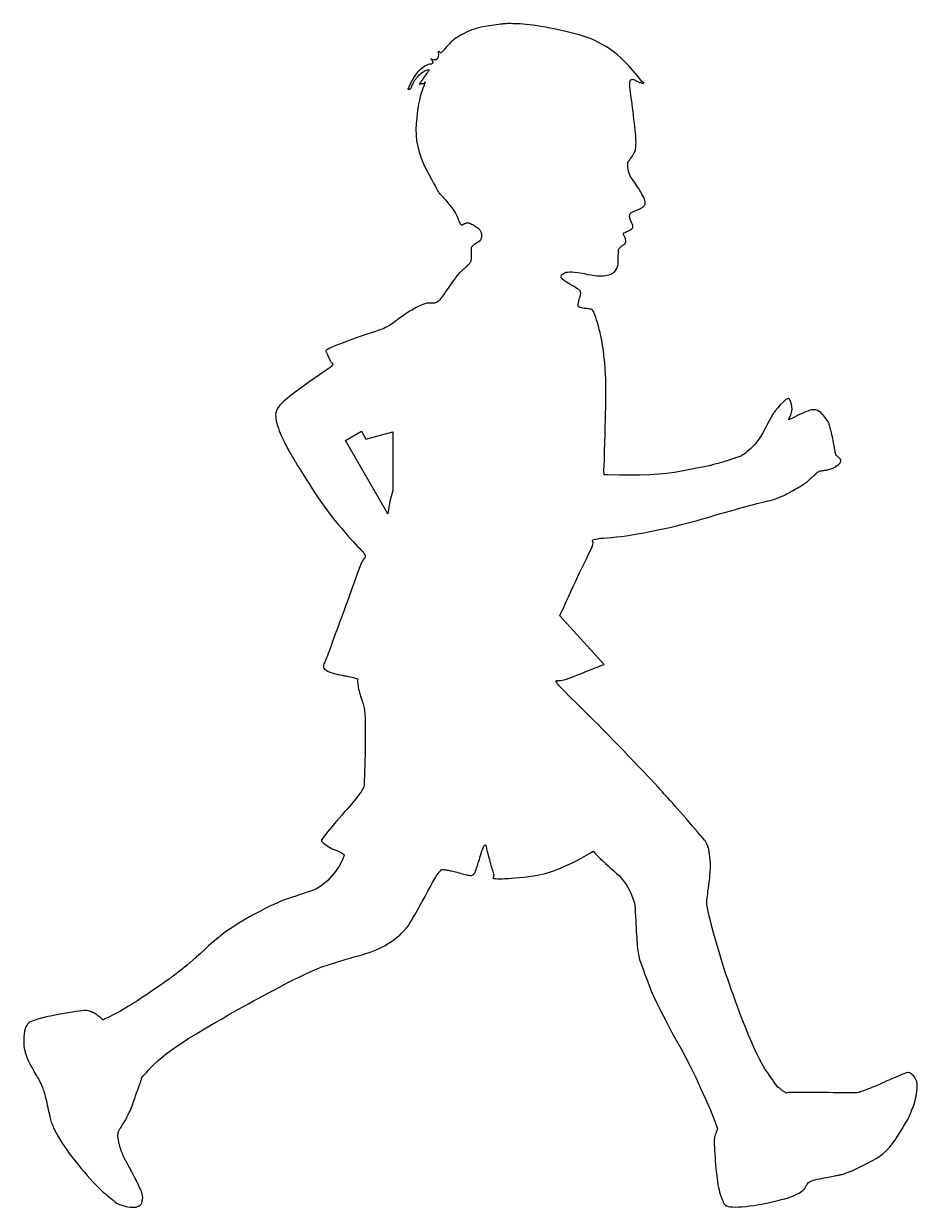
# Model space of a CAD drawing. Extents: x -1488 to 1727, y -688 to 574.
# Drawn here: x 76 to 999, y -687 to 535 of the extents above; entities that cross this region are included whole.
import ezdxf

# ---------------------------------------------------------------- set-up
doc = ezdxf.new("R2010")
doc.units = 0
doc.header["$LTSCALE"] = 20
doc.layers.add('_____1', color=7, linetype='CONTINUOUS')

msp = doc.modelspace()

# ---------------------------------------------------------------- linework, layer by layer
at = {"layer": '_____1', "color": 0, "linetype": 'CONTINUOUS', "flags": 128}
for points in [[(999, -564.8), (999.1, -562.2), (999, -559.7), (998.5, -557.4), (997.7, -555.3), (996.6, -553.3), (995.2, -551.6), (993.5, -550), (991.5, -548.5), (991.5, -548.5), (989.1, -548.2), (988.6, -548.2), (986.9, -548.7), (985.1, -549.4), (983.1, -550.2), (980.9, -551), (978.6, -552), (976.1, -553.1), (973.5, -554.2), (970.7, -555.5), (967.8, -556.8), (965.1, -558), (962.5, -559.2), (959.9, -560.3), (957.5, -561.4), (955.2, -562.4), (952.9, -563.3), (950.8, -564.1), (948.8, -564.9), (946.9, -565.7), (945.2, -566.3), (943.7, -566.9), (942.3, -567.4), (941.1, -567.8), (940.1, -568.2), (939.2, -568.5), (938.1, -568.7), (936.6, -568.9), (934.6, -569), (932.1, -569.1), (929.2, -569.1), (925.8, -569.1), (921.9, -569.1), (917.5, -569), (912.7, -568.9), (907.5, -568.8), (901.8, -568.7), (895.6, -568.7), (889, -568.7), (882, -568.7), (874.5, -568.7), (866.5, -568.8), (866.5, -568.8), (863.7, -569.3), (863.3, -569), (862.4, -568.5), (861.6, -567.9), (860.8, -567.3), (860, -566.8), (859.3, -566.2), (858.6, -565.7), (857.9, -565.2), (857.3, -564.6), (856.7, -564.2), (856.3, -563.8), (855.9, -563.5), (855.6, -563.3), (855.4, -563.2), (855.2, -563.2), (855.2, -563.3), (855.3, -563.5), (855.2, -563.5), (854.7, -562.9), (853.9, -561.8), (852.8, -560.2), (851.3, -558.1), (849.4, -555.4), (847.2, -552.2), (844.6, -548.5), (841.8, -544.2), (839, -539.6), (836.2, -534.4), (833.4, -528.9), (830.6, -522.9), (827.7, -516.4), (824.8, -509.5), (821.9, -502.2), (819, -494.8), (816.3, -487.7), (813.8, -480.9), (811.4, -474.4), (809.1, -468.3), (807, -462.4), (805.1, -456.9), (803.3, -451.6), (801.5, -446.5), (799.7, -441), (798, -435.4), (796.2, -429.5), (794.3, -423.5), (792.5, -417.1), (790.6, -410.6), (788.7, -403.8), (786.9, -397.3), (785.4, -391.4), (784.2, -386.3), (783.2, -381.8), (782.4, -378), (781.9, -375), (781.7, -372.6), (781.7, -370.9), (781.8, -369.4), (782, -367.6), (782.3, -365.6), (782.6, -363.3), (782.9, -360.7), (783.3, -357.9), (783.8, -354.8), (784.2, -351.4), (784.7, -347.9), (785, -344.5), (785.3, -341.2), (785.4, -337.9), (785.5, -334.8), (785.4, -331.6), (785.2, -328.6), (785, -325.6), (784.6, -322.8), (784.2, -320.2), (783.7, -317.8), (783.1, -315.7), (782.5, -313.8), (781.8, -312.1), (781.1, -310.6), (780.2, -309.4), (779.2, -308.1), (777.9, -306.5), (776.3, -304.5), (774.3, -302.2), (772.1, -299.6), (769.5, -296.6), (766.7, -293.3), (763.5, -289.7), (760.3, -285.9), (757.2, -282.4), (754.2, -279), (751.4, -275.8), (748.7, -272.7), (746.1, -269.8), (743.7, -267.1), (741.4, -264.6), (739.3, -262.3), (737.4, -260.2), (735.8, -258.3), (734.3, -256.7), (733.1, -255.4), (732.1, -254.3), (731.3, -253.4), (730.8, -252.8), (730, -251.9), (728.6, -250.4), (726.5, -248.2), (723.8, -245.4), (720.5, -241.8), (716.5, -237.6), (711.9, -232.8), (706.6, -227.2), (701, -221.4), (695.5, -215.6), (690.1, -210), (684.7, -204.5), (679.4, -199.1), (674.2, -193.8), (669, -188.6), (663.9, -183.5), (659, -178.6), (654.4, -174.1), (650.1, -169.8), (646.1, -165.8), (642.4, -162.2), (639, -158.9), (636, -155.8), (633.2, -153.1), (630.9, -150.7), (629, -148.6), (627.6, -146.9), (626.7, -145.5), (626.2, -144.5), (626.2, -143.8), (626.7, -143.4), (627.7, -143.4), (629, -143.5), (630.6, -143.4), (632.4, -143.1), (634.5, -142.6), (636.8, -141.9), (639.4, -141.1), (642.2, -140), (645.2, -138.8), (648.3, -137.6), (651.3, -136.4), (654, -135.3), (656.6, -134.2), (659, -133.3), (661.3, -132.4), (663.4, -131.6), (665.3, -130.8), (667.1, -130.1), (668.7, -129.5), (670.2, -129), (671.5, -128.4), (672.7, -128), (673.8, -127.6), (674.8, -127.2), (675.6, -126.9), (675.6, -126.9), (629.9, -76.5), (631, -74), (632.4, -71.2), (633.9, -68), (635.5, -64.4), (637.3, -60.5), (639.3, -56.2), (641.4, -51.6), (643.7, -46.5), (646, -41.5), (648.2, -36.7), (650.3, -32.2), (652.3, -28), (654.2, -24), (656, -20.4), (657.7, -17), (659.3, -13.9), (660.7, -11), (661.9, -8.5), (662.8, -6.2), (663.5, -4.3), (664, -2.6), (664.2, -1.3), (664.1, -0.2), (663.8, 0.5), (663.7, 1.1), (664.1, 1.7), (665.2, 2.2), (666.8, 2.6), (669, 3), (671.7, 3.4), (675.1, 3.7), (679, 4), (683.3, 4.3), (688, 4.8), (693.1, 5.4), (698.4, 6.1), (704.1, 7), (710.1, 8), (716.5, 9.1), (723.1, 10.4), (729.9, 11.8), (736.8, 13.2), (743.6, 14.7), (750.4, 16.3), (757.1, 18), (763.9, 19.8), (770.7, 21.6), (777.4, 23.5), (784, 25.4), (790.1, 27.2), (796, 28.9), (801.4, 30.4), (806.5, 31.9), (811.2, 33.2), (815.6, 34.4), (819.6, 35.5), (823.3, 36.6), (826.9, 37.5), (830.3, 38.4), (833.5, 39.2), (836.6, 40), (839.4, 40.7), (842.2, 41.4), (844.7, 42), (847.2, 42.6), (849.6, 43.2), (851.9, 43.9), (854.2, 44.7), (856.4, 45.5), (858.5, 46.4), (860.6, 47.4), (862.6, 48.4), (864.6, 49.5), (866.4, 50.5), (868.3, 51.5), (870.1, 52.5), (871.8, 53.4), (873.4, 54.4), (875, 55.3), (876.6, 56.1), (878, 57), (879.3, 57.7), (880.3, 58.3), (881.2, 58.9), (882, 59.3), (882.5, 59.7), (882.9, 59.9), (883.1, 60.1), (883.3, 60.2), (883.7, 60.6), (884.2, 61), (884.8, 61.5), (885.6, 62.2), (886.6, 63.1), (887.7, 64), (888.9, 65.1), (890.2, 66.2), (891.3, 67.2), (892.4, 68.1), (893.3, 68.9), (894.1, 69.7), (894.8, 70.3), (895.4, 70.9), (895.8, 71.3), (896.3, 71.7), (896.8, 72), (897.4, 72.4), (898.1, 72.6), (898.8, 72.9), (899.6, 73.1), (900.5, 73.2), (901.5, 73.4), (902.6, 73.5), (903.6, 73.6), (904.6, 73.8), (905.6, 74), (906.7, 74.2), (907.7, 74.4), (908.7, 74.7), (909.7, 75), (910.7, 75.3), (911.7, 75.7), (912.7, 76.2), (913.7, 76.7), (914.8, 77.3), (915.8, 78.1), (916.8, 78.8), (917.8, 79.7), (918.6, 80.6), (919.3, 81.4), (919.8, 82.3), (920, 83.1), (920.1, 83.9), (919.9, 84.6), (919.5, 85.3), (918.9, 86), (918.2, 86.7), (917.5, 87.2), (917, 87.7), (916.5, 88.1), (916.1, 88.5), (915.8, 88.7), (915.5, 88.9), (915.3, 89), (915.2, 89.2), (915, 89.6), (914.8, 90.2), (914.6, 91), (914.4, 92.1), (914.1, 93.4), (913.9, 95), (913.6, 96.7), (913.3, 98.6), (913, 100.5), (912.7, 102.4), (912.3, 104.4), (911.9, 106.3), (911.5, 108.3), (911, 110.3), (910.5, 112.3), (910, 114.2), (909.6, 115.9), (909.2, 117.5), (908.8, 118.9), (908.5, 120), (908.2, 121), (908, 121.8), (907.8, 122.5), (907.5, 123.1), (907.1, 123.8), (906.5, 124.7), (905.7, 125.8), (904.8, 127), (903.7, 128.4), (902.5, 129.9), (901, 131.6), (899.5, 133.2), (897.9, 134.4), (896.1, 135.3), (894.3, 135.9), (892.3, 136.1), (890.3, 136), (888.2, 135.6), (886, 134.8), (883.7, 133.8), (881.4, 132.8), (879.2, 131.8), (876.9, 130.8), (874.6, 129.7), (872.3, 128.6), (870.1, 127.5), (867.8, 126.4), (867.8, 126.4), (866, 125.7), (866.3, 126.7), (867.8, 129.3), (868.8, 131.9), (869.5, 134.5), (869.8, 137), (869.6, 139.5), (869.2, 142), (868.3, 144.5), (867, 147), (867, 147), (866, 147.9), (863.3, 146.6), (860.4, 144), (857.6, 141.1), (855, 138.1), (852.4, 134.9), (850, 131.5), (847.7, 127.9), (845.6, 124.1), (843.6, 120.1), (841.6, 116.1), (839.6, 112.4), (837.6, 109), (835.5, 105.8), (833.4, 103), (831.3, 100.4), (829.2, 98.1), (827.1, 96.1), (825, 94.3), (823.2, 92.8), (821.5, 91.4), (820.2, 90.3), (819, 89.5), (818, 88.8), (817.3, 88.4), (816.8, 88.1), (816.3, 88), (815.7, 87.8), (814.9, 87.6), (813.9, 87.2), (812.7, 86.8), (811.4, 86.4), (809.9, 85.9), (808.2, 85.3), (806.4, 84.7), (804.6, 84.1), (802.8, 83.5), (801, 82.9), (799.1, 82.4), (797.2, 81.8), (795.4, 81.3), (793.5, 80.8), (791.7, 80.3), (790.1, 79.8), (788.7, 79.5), (787.5, 79.1), (786.6, 78.9), (785.8, 78.7), (785.2, 78.5), (784.9, 78.4), (784.2, 78.2), (782.7, 77.9), (780.3, 77.4), (777.1, 76.8), (773, 76), (768.1, 75.1), (762.3, 74), (755.7, 72.7), (748.3, 71.5), (740.3, 70.4), (731.8, 69.6), (722.6, 69), (712.9, 68.7), (702.5, 68.5), (691.5, 68.5), (680, 68.8), (680, 68.8), (675.6, 68.8), (675.5, 73.4), (675.9, 83.6), (676.2, 93.3), (676.5, 102.3), (676.7, 110.8), (676.9, 118.6), (677.1, 125.9), (677.2, 132.5), (677.3, 138.6), (677.4, 144.1), (677.4, 149.3), (677.5, 154), (677.5, 158.4), (677.4, 162.4), (677.4, 165.9), (677.3, 169.1), (677.2, 171.9), (677.1, 174.3), (676.9, 176.5), (676.8, 178.5), (676.7, 180.2), (676.6, 181.6), (676.5, 182.8), (676.5, 183.7), (676.4, 184.4), (676.3, 185.1), (676.2, 186.1), (676, 187.5), (675.8, 189.2), (675.5, 191.3), (675.2, 193.6), (674.9, 196.4), (674.5, 199.4), (674.1, 202.7), (673.6, 205.9), (673, 209.2), (672.3, 212.5), (671.6, 215.8), (670.7, 219.1), (669.8, 222.4), (668.9, 225.8), (667.9, 228.9), (667, 231.6), (666.1, 234), (665.3, 235.9), (664.6, 237.4), (664, 238.6), (663.4, 239.3), (662.8, 239.6), (662.3, 239.8), (661.6, 239.9), (660.8, 240), (659.9, 240.2), (658.8, 240.3), (657.6, 240.5), (656.3, 240.6), (654.9, 240.8), (653.5, 241), (652.2, 241.2), (651.2, 241.5), (650.4, 241.8), (649.7, 242.2), (649.2, 242.6), (648.9, 243.1), (648.8, 243.6), (648.8, 244.2), (648.8, 244.8), (648.9, 245.5), (649.1, 246.3), (649.2, 247.1), (649.5, 248.1), (649.7, 249), (650, 250.1), (650.3, 251.2), (650.6, 252.2), (650.9, 253.1), (651.1, 254), (651.2, 254.8), (651.4, 255.6), (651.5, 256.3), (651.5, 257), (651.4, 257.6), (651.1, 258.4), (650.4, 259.2), (649.4, 260.1), (648.1, 261.1), (646.5, 262.1), (644.7, 263.3), (642.5, 264.5), (640.3, 265.7), (638.4, 266.9), (636.7, 267.9), (635.2, 268.9), (634, 269.9), (633, 270.7), (632.2, 271.5), (631.7, 272.2), (631.4, 272.9), (631.3, 273.6), (631.4, 274.3), (631.7, 274.9), (632.2, 275.6), (633, 276.2), (633.9, 276.8), (635, 277.4), (636.4, 278), (638.1, 278.3), (640.1, 278.5), (642.4, 278.5), (645.1, 278.3), (648.1, 277.9), (651.4, 277.4), (655, 276.6), (658.6, 275.9), (662, 275.3), (665.2, 274.8), (668.1, 274.5), (670.7, 274.3), (673.1, 274.2), (675.3, 274.3), (677.2, 274.6), (678.9, 274.9), (680.5, 275.4), (682, 275.9), (683.3, 276.5), (684.5, 277.2), (685.6, 278), (686.6, 278.9), (687.4, 279.9), (688.1, 281), (688.7, 282), (689.2, 283.1), (689.6, 284.1), (689.9, 285.2), (690.1, 286.2), (690.2, 287.3), (690.2, 288.4), (690.2, 289.5), (690.2, 290.8), (690.2, 292.2), (690.2, 293.8), (690.3, 295.5), (690.4, 297.3), (690.5, 299.3), (690.6, 301.4), (690.6, 301.4), (690.8, 302.1), (690.9, 302.3), (691.8, 303.2), (692.7, 304), (693.4, 304.6), (694.1, 305.2), (694.8, 305.8), (695.4, 306.2), (695.9, 306.5), (696.3, 306.8), (696.6, 307), (697, 307.3), (697.3, 307.6), (697.5, 308), (697.7, 308.5), (697.8, 309), (698, 309.5), (698, 310.1), (698, 310.7), (698, 311.3), (697.9, 312), (697.7, 312.6), (697.5, 313.3), (697.2, 314), (696.9, 314.7), (696.5, 315.4), (696.1, 316), (695.8, 316.6), (695.6, 317.1), (695.5, 317.6), (695.5, 318), (695.6, 318.3), (695.8, 318.5), (696.1, 318.7), (696.4, 318.8), (696.9, 319), (697.5, 319.3), (698.2, 319.6), (699.1, 320), (700, 320.4), (701, 320.9), (702.2, 321.5), (703.3, 322.1), (704.2, 322.8), (704.8, 323.6), (705.2, 324.4), (705.3, 325.3), (705.3, 326.3), (704.9, 327.4), (704.4, 328.6), (703.8, 329.7), (703.3, 330.8), (702.8, 331.8), (702.5, 332.8), (702.2, 333.8), (702.1, 334.6), (702, 335.5), (702, 336.2), (702.2, 337), (702.3, 337.6), (702.6, 338.2), (703, 338.8), (703.4, 339.2), (704, 339.7), (704.6, 340), (705.2, 340.4), (706, 340.7), (706.7, 341), (707.5, 341.3), (708.3, 341.7), (709.2, 342), (710, 342.4), (710.9, 342.8), (711.8, 343.2), (712.7, 343.6), (713.5, 344.1), (714.3, 344.5), (715.1, 345), (715.8, 345.6), (716.4, 346.1), (717, 346.7), (717.5, 347.3), (717.9, 347.9), (718.2, 348.8), (718.2, 349.7), (718.1, 350.9), (717.8, 352.2), (717.3, 353.6), (716.6, 355.2), (715.7, 357), (714.7, 358.8), (713.7, 360.6), (712.6, 362.5), (711.4, 364.4), (710.2, 366.3), (708.9, 368.2), (707.6, 370.1), (706.2, 372), (704.9, 373.9), (703.7, 375.8), (702.7, 377.6), (701.9, 379.4), (701.3, 381.1), (700.8, 382.8), (700.5, 384.4), (700.3, 386), (700.3, 387.4), (700.2, 388.7), (700.2, 389.8), (700.2, 390.6), (700.2, 391.3), (700.3, 391.8), (700.3, 392.1), (700.4, 392.2), (700.5, 392.2), (700.7, 392.4), (701, 392.7), (701.3, 393.1), (701.7, 393.6), (702.1, 394.2), (702.7, 395), (703.2, 395.9), (703.8, 396.8), (704.4, 397.6), (704.9, 398.4), (705.4, 399.2), (705.9, 399.9), (706.3, 400.6), (706.7, 401.3), (707.1, 401.8), (707.4, 402.5), (707.7, 403.3), (707.9, 404.3), (708.1, 405.5), (708.3, 406.8), (708.4, 408.3), (708.5, 410), (708.6, 411.9), (708.5, 413.9), (708.5, 416.3), (708.3, 418.9), (708.1, 421.7), (707.8, 424.9), (707.5, 428.3), (707, 432), (706.5, 436), (706, 440), (705.5, 443.9), (705, 447.7), (704.5, 451.2), (704.1, 454.7), (703.7, 458), (703.3, 461.1), (702.9, 464.1), (702.6, 466.8), (702.3, 469.2), (702.2, 471.3), (702.2, 473.1), (702.3, 474.5), (702.5, 475.6), (702.9, 476.4), (703.3, 476.9), (703.8, 477.1), (704.3, 477.2), (704.9, 477.3), (705.6, 477.2), (706.2, 477), (707, 476.8), (707.7, 476.4), (708.5, 475.9), (709.4, 475.4), (710.3, 474.9), (711.2, 474.5), (712.1, 474.1), (713.1, 473.8), (714, 473.5), (715, 473.2), (716.1, 473), (716.1, 473), (716.6, 473.2), (714.7, 475), (710.2, 480.7), (705.7, 486), (701.4, 490.9), (697.1, 495.3), (693, 499.3), (689, 502.9), (685.1, 506), (681.3, 508.7), (677.6, 511.1), (673.8, 513.3), (669.9, 515.3), (666, 517.2), (662.1, 518.9), (658.1, 520.5), (654.1, 521.9), (650, 523.1), (645.9, 524.3), (641.6, 525.3), (637.4, 526.4), (633.1, 527.4), (628.7, 528.3), (624.2, 529.3), (619.7, 530.1), (615.1, 531), (610.6, 531.7), (606.4, 532.4), (602.4, 533), (598.6, 533.5), (595.1, 533.9), (591.9, 534.2), (588.9, 534.4), (586.1, 534.5), (583.6, 534.6), (581.3, 534.6), (579.3, 534.7), (577.4, 534.7), (575.8, 534.7), (574.4, 534.6), (573.3, 534.6), (572.4, 534.5), (571.4, 534.4), (570.2, 534.2), (568.6, 534), (566.8, 533.8), (564.6, 533.5), (562.2, 533.2), (559.5, 532.8), (556.5, 532.4), (553.3, 531.9), (550.3, 531.3), (547.4, 530.7), (544.5, 529.9), (541.8, 529.1), (539.1, 528.2), (536.6, 527.2), (534.1, 526.1), (531.8, 525), (529.6, 523.9), (527.6, 522.9), (525.8, 521.9), (524.2, 520.9), (522.7, 519.9), (521.3, 518.9), (520.2, 518), (519.1, 517.1), (518, 516.1), (517, 515.1), (515.9, 514), (514.8, 512.8), (513.7, 511.6), (512.6, 510.4), (511.5, 509.1), (510.4, 507.8), (509.5, 506.8), (508.7, 505.9), (508, 505.3), (507.4, 504.8), (507, 504.5), (506.7, 504.5), (506.5, 504.6), (506.4, 504.8), (506.2, 505), (506, 505.2), (505.8, 505.4), (505.5, 505.6), (505.2, 505.8), (504.9, 506), (504.6, 506.2), (504.6, 506.2), (504.5, 506), (504.4, 505), (504.6, 502.7), (504.4, 500.8), (504, 499.3), (503.3, 498.2), (502.3, 497.5), (501.1, 497.2), (499.6, 497.4), (497.8, 497.9), (497.8, 497.9), (496.8, 498.4), (497.5, 497.6), (498.1, 496.5), (498.4, 495.6), (498.6, 494.8), (498.5, 494.1), (498.3, 493.6), (497.8, 493.3), (497.2, 493), (496.3, 492.9), (495.3, 492.9), (494.3, 492.6), (493.1, 492.1), (491.9, 491.5), (490.5, 490.8), (489.1, 489.8), (487.6, 488.7), (486, 487.4), (484.3, 485.9), (482.7, 484.1), (481.1, 482.1), (479.6, 479.9), (478, 477.4), (476.5, 474.7), (475, 471.7), (473.5, 468.5), (473.5, 468.5), (472.8, 467.3), (472.8, 466.9), (473.4, 466.9), (473.9, 467), (474.4, 467), (474.7, 467.1), (475.1, 467.1), (475.3, 467.2), (475.5, 467.3), (475.6, 467.4), (475.7, 467.6), (475.9, 468), (476.2, 468.5), (476.6, 469.2), (477, 470.1), (477.5, 471.1), (478.1, 472.2), (478.8, 473.6), (479.5, 474.9), (480.3, 476.2), (481.1, 477.5), (482, 478.7), (482.8, 479.8), (483.8, 480.8), (484.8, 481.8), (485.8, 482.7), (486.8, 483.5), (487.8, 484.3), (488.7, 484.9), (489.7, 485.5), (490.5, 486), (491.4, 486.4), (492.2, 486.7), (493, 486.9), (493.7, 487), (494.3, 487.1), (494.7, 487.1), (495, 487.1), (495.2, 487.1), (495.2, 486.9), (495.1, 486.7), (494.9, 486.5), (494.6, 486.2), (494.1, 485.7), (493.7, 485.1), (493.1, 484.4), (492.4, 483.5), (491.7, 482.5), (490.9, 481.3), (490.1, 480.1), (489.2, 478.8), (488.3, 477.5), (487.6, 476.4), (486.8, 475.4), (486.2, 474.4), (485.6, 473.5), (485, 472.7), (484.5, 472), (484.5, 472), (485.1, 472.2), (485.7, 472.4), (486.2, 472.6), (486.7, 472.7), (487.1, 472.8), (487.6, 472.8), (488, 472.8), (488.4, 472.8), (488.7, 472.8), (489.1, 472.8), (489.4, 472.9), (489.7, 473.1), (490, 473.3), (490.3, 473.6), (490.5, 474), (490.7, 474.4), (490.9, 474.7), (490.9, 474.6), (490.7, 474.1), (490.4, 473.2), (489.9, 471.9), (489.3, 470.2), (488.5, 468.1), (487.6, 465.6), (486.6, 462.8), (485.7, 459.5), (484.9, 455.8), (484.1, 451.7), (483.3, 447.2), (482.7, 442.3), (482.1, 437), (481.5, 431.3), (481.2, 425.4), (481.4, 419.5), (482, 413.6), (483.1, 407.8), (484.6, 401.9), (486.6, 396), (489, 390.1), (491.9, 384.3), (494.8, 378.7), (497.4, 374), (499.6, 369.9), (501.4, 366.5), (502.9, 363.8), (504, 361.9), (504.7, 360.7), (505, 360.1), (505.3, 359.9), (505.6, 359.5), (506, 359), (506.6, 358.4), (507.3, 357.7), (508.1, 356.8), (509, 355.8), (510, 354.7), (511, 353.5), (512.1, 352.3), (513.1, 351.1), (514.2, 349.8), (515.2, 348.5), (516.3, 347.2), (517.3, 345.9), (518.3, 344.6), (519.3, 343.3), (520.1, 342.1), (520.9, 341), (521.5, 340), (522.1, 339.2), (522.5, 338.5), (522.8, 337.8), (523.1, 337.3), (523.3, 336.8), (523.5, 336.2), (523.8, 335.5), (524.1, 334.7), (524.5, 333.8), (524.9, 332.9), (525.4, 331.8), (525.9, 330.6), (526.4, 329.4), (526.9, 328.5), (527.4, 327.8), (527.8, 327.2), (528.3, 326.9), (528.7, 326.7), (529.1, 326.8), (529.5, 327), (529.9, 327.3), (530.4, 327.6), (530.8, 327.9), (531.3, 328.2), (531.8, 328.4), (532.4, 328.7), (533, 328.8), (533.6, 329), (534.2, 329.1), (535, 329.1), (535.8, 329), (536.7, 328.7), (537.7, 328.3), (538.8, 327.8), (540, 327.2), (541.2, 326.4), (542.5, 325.6), (543.6, 324.9), (544.6, 324.2), (545.5, 323.5), (546.2, 322.8), (546.8, 322.2), (547.4, 321.6), (547.8, 321), (548.1, 320.4), (548.3, 319.8), (548.6, 319.1), (548.7, 318.3), (548.9, 317.5), (549, 316.7), (549, 315.8), (549, 314.8), (548.9, 313.8), (548.7, 312.9), (548.2, 312), (547.7, 311.1), (546.9, 310.3), (546, 309.5), (545, 308.8), (543.8, 308.1), (542.6, 307.4), (541.5, 306.8), (540.6, 306.1), (539.9, 305.3), (539.3, 304.6), (538.8, 303.9), (538.5, 303.1), (538.4, 302.3), (538.3, 301.5), (538.2, 300.7), (538.2, 299.8), (538.2, 298.8), (538.2, 297.8), (538.2, 296.7), (538.2, 295.6), (538.3, 294.5), (538.3, 293.3), (538.3, 292.3), (538.2, 291.3), (538.1, 290.4), (537.9, 289.6), (537.6, 288.9), (537.3, 288.2), (537, 287.7), (536.6, 287.1), (536, 286.5), (535.4, 285.8), (534.8, 285.1), (534, 284.4), (533.1, 283.5), (532.2, 282.7), (531.1, 281.7), (530.1, 280.8), (529.1, 279.9), (528.1, 279), (527.3, 278.2), (526.4, 277.3), (525.7, 276.6), (525, 275.8), (524.4, 275.1), (523.7, 274.3), (522.9, 273.3), (522, 272.2), (521.1, 270.9), (520, 269.4), (518.8, 267.7), (517.4, 265.9), (516, 263.8), (514.6, 261.8), (513.2, 259.8), (512, 258), (510.8, 256.3), (509.6, 254.7), (508.6, 253.3), (507.7, 251.9), (506.8, 250.7), (505.9, 249.6), (505.1, 248.7), (504.2, 247.9), (503.3, 247.2), (502.3, 246.7), (501.4, 246.4), (500.4, 246.2), (499.4, 246.2), (498.4, 246.2), (497.4, 246.2), (496.5, 246.2), (495.6, 246.2), (494.7, 246.2), (493.9, 246.1), (493.1, 246.1), (492.4, 246), (491.6, 245.9), (490.6, 245.6), (489.5, 245.2), (488.3, 244.8), (486.8, 244.2), (485.3, 243.5), (483.5, 242.6), (481.7, 241.7), (479.7, 240.6), (477.6, 239.4), (475.4, 238.1), (473.2, 236.7), (470.9, 235.2), (468.5, 233.5), (466, 231.7), (463.4, 229.8), (460.8, 227.9), (458.4, 226.1), (456.1, 224.6), (453.9, 223.2), (451.9, 222), (450, 221), (448.2, 220.1), (446.5, 219.4), (444.9, 218.8), (443.1, 218.2), (441.3, 217.6), (439.4, 216.9), (437.4, 216.2), (435.3, 215.5), (433.1, 214.8), (430.8, 214.1), (428.4, 213.3), (425.7, 212.4), (422.7, 211.4), (419.5, 210.2), (416.1, 209), (412.4, 207.7), (408.5, 206.2), (404.3, 204.6), (400.3, 203.1), (396.8, 201.7), (393.9, 200.4), (391.6, 199.3), (389.9, 198.4), (388.8, 197.5), (388.2, 196.8), (388.2, 196.3), (388.4, 195.8), (388.8, 195.2), (389.1, 194.5), (389.5, 193.7), (389.9, 192.8), (390.4, 191.8), (390.9, 190.7), (391.4, 189.5), (392, 188.4), (392.5, 187.3), (393, 186.4), (393.5, 185.6), (394, 185), (394.5, 184.4), (395, 184), (395.4, 183.7), (395.7, 183.3), (395.5, 182.8), (394.9, 182), (394, 181), (392.6, 179.9), (390.8, 178.5), (388.6, 176.9), (386, 175.1), (383.2, 173.2), (380.4, 171.3), (377.6, 169.3), (374.8, 167.4), (372.1, 165.5), (369.3, 163.5), (366.6, 161.5), (363.9, 159.6), (361.2, 157.6), (358.6, 155.7), (356, 153.8), (353.6, 151.9), (351.2, 150), (348.8, 148.1), (346.6, 146.3), (344.4, 144.5), (342.4, 142.7), (340.6, 140.8), (339.2, 138.9), (338.1, 137), (337.2, 135), (336.7, 133), (336.4, 130.9), (336.5, 128.8), (336.7, 126.7), (337.1, 124.5), (337.7, 122.1), (338.3, 119.7), (339.2, 117.2), (340.1, 114.5), (341.2, 111.8), (342.5, 109), (343.8, 106.2), (345.1, 103.5), (346.3, 100.9), (347.6, 98.5), (348.8, 96.1), (350, 93.9), (351.2, 91.8), (352.4, 89.8), (353.5, 87.9), (354.5, 86.2), (355.5, 84.6), (356.3, 83.2), (357.1, 81.9), (357.7, 80.8), (358.3, 79.8), (358.8, 79), (359.4, 78), (360.4, 76.5), (361.7, 74.3), (363.4, 71.7), (365.5, 68.4), (367.8, 64.6), (370.6, 60.3), (373.7, 55.3), (377, 50.2), (380.3, 45.2), (383.7, 40.3), (387.1, 35.5), (390.6, 30.8), (394.1, 26.3), (397.6, 21.9), (401.1, 17.5), (404.6, 13.4), (407.9, 9.6), (411, 6.1), (413.8, 2.9), (416.5, 0), (418.9, -2.6), (421.1, -4.9), (423.2, -7), (424.9, -8.8), (426.4, -10.4), (427.5, -11.9), (428.3, -13.2), (428.7, -14.4), (428.9, -15.4), (428.7, -16.3), (428.2, -17), (427.4, -17.8), (426.6, -19.2), (425.6, -21), (424.5, -23.4), (423.4, -26.2), (422.1, -29.5), (420.7, -33.2), (419.1, -37.5), (417.5, -42.1), (415.9, -46.7), (414.2, -51.5), (412.4, -56.5), (410.6, -61.5), (408.7, -66.6), (406.8, -71.9), (404.8, -77.3), (402.8, -82.5), (401, -87.5), (399.3, -92.1), (397.7, -96.4), (396.3, -100.4), (394.9, -104), (393.7, -107.3), (392.7, -110.3), (391.7, -113), (390.7, -115.5), (389.9, -117.8), (389, -119.9), (388.3, -121.8), (387.6, -123.5), (386.9, -125), (386.3, -126.3), (385.9, -127.5), (385.7, -128.6), (385.9, -129.7), (386.3, -130.7), (387, -131.6), (388, -132.4), (389.3, -133.2), (390.8, -134), (392.6, -134.7), (394.4, -135.3), (396.3, -135.9), (398.3, -136.5), (400.3, -137), (402.5, -137.5), (404.7, -137.9), (407, -138.4), (409.2, -138.7), (411.3, -139.1), (413.3, -139.6), (415.1, -140), (416.8, -140.4), (418.4, -140.8), (419.8, -141.3), (421, -141.7), (421, -141.7), (421.2, -142.1), (421.1, -143.5), (421.1, -145.2), (421.3, -147), (421.5, -148.8), (421.7, -150.6), (422.1, -152.4), (422.5, -154.2), (423, -156.1), (423.6, -157.9), (424.2, -159.8), (424.8, -161.6), (425.3, -163.2), (425.8, -164.9), (426.3, -166.4), (426.7, -167.9), (427.1, -169.3), (427.4, -170.6), (427.7, -171.9), (428, -173.5), (428.2, -175.2), (428.4, -177.1), (428.6, -179.2), (428.7, -181.5), (428.7, -183.9), (428.8, -186.6), (428.8, -189.3), (428.8, -192.2), (428.8, -195.1), (428.8, -198.1), (428.8, -201.2), (428.8, -204.4), (428.8, -207.7), (428.8, -211), (428.8, -214.4), (428.7, -217.7), (428.7, -220.8), (428.6, -224), (428.5, -227), (428.5, -230), (428.4, -232.8), (428.3, -235.6), (428.2, -238.3), (428.1, -240.7), (428, -242.9), (427.9, -244.9), (427.9, -246.7), (427.9, -248.3), (427.9, -249.6), (427.9, -250.7), (427.8, -251.9), (427.5, -253.2), (426.8, -254.7), (425.8, -256.4), (424.6, -258.4), (423.1, -260.5), (421.3, -262.9), (419.2, -265.4), (417, -268.1), (414.7, -270.9), (412.3, -273.7), (409.8, -276.5), (407.3, -279.4), (404.7, -282.4), (402.1, -285.4), (399.4, -288.5), (396.7, -291.5), (394.3, -294.4), (392, -297.1), (390, -299.6), (388.1, -301.9), (386.5, -304.1), (385, -306.1), (383.8, -308), (383.8, -308), (383.7, -308.6), (383.9, -309.3), (385.2, -310.7), (386.6, -311.9), (388.1, -313.1), (389.6, -314.1), (391.3, -315.2), (393, -316.1), (394.8, -317), (396.7, -317.8), (398.6, -318.5), (400.3, -319.3), (401.8, -320), (403.2, -320.7), (404.4, -321.4), (405.5, -322), (406.4, -322.7), (407.1, -323.3), (407.1, -323.3), (407.2, -323.8), (405.5, -328.6), (401.9, -334.9), (398.1, -340.5), (394.2, -345.4), (390.3, -349.8), (386.2, -353.4), (382, -356.5), (377.8, -358.9), (373.4, -360.6), (369.1, -362), (365, -363.3), (361.1, -364.6), (357.4, -365.9), (353.9, -367), (350.6, -368.1), (347.5, -369.2), (344.6, -370.2), (341.6, -371.3), (338.2, -372.8), (334.5, -374.5), (330.3, -376.5), (325.6, -378.8), (320.6, -381.4), (315.2, -384.3), (309.4, -387.5), (303.5, -390.8), (297.7, -394.3), (292.2, -397.9), (286.8, -401.6), (281.6, -405.4), (276.6, -409.3), (271.8, -413.3), (267.2, -417.4), (262.8, -421.4), (258.7, -425.1), (254.8, -428.6), (251.3, -431.7), (248, -434.6), (244.9, -437.1), (242.2, -439.4), (239.7, -441.4), (237.5, -443.2), (235.4, -444.8), (233.6, -446.2), (232, -447.4), (230.5, -448.5), (229.3, -449.4), (228.3, -450.2), (227.5, -450.7), (226.7, -451.3), (225.6, -452.1), (224.3, -453), (222.7, -454.1), (220.8, -455.4), (218.7, -456.9), (216.3, -458.6), (213.7, -460.4), (211, -462.3), (208.2, -464.2), (205.3, -466.2), (202.5, -468.1), (199.6, -470), (196.6, -471.9), (193.6, -473.9), (190.6, -475.8), (187.6, -477.7), (184.6, -479.5), (181.7, -481.3), (178.9, -483), (176.1, -484.6), (173.3, -486.1), (170.6, -487.6), (168, -489), (165.6, -490.2), (163.4, -491.3), (161.6, -492.1), (160.1, -492.8), (159, -493.3), (158.1, -493.5), (157.6, -493.6), (157.4, -493.4), (157.2, -493.2), (157, -492.8), (156.6, -492.4), (156.1, -492), (155.5, -491.4), (154.7, -490.8), (153.9, -490.1), (152.8, -489.4), (151.8, -488.6), (150.7, -487.9), (149.6, -487.2), (148.5, -486.6), (147.4, -486), (146.3, -485.5), (145.2, -485.1), (144.1, -484.7), (142.8, -484.3), (141, -484.2), (138.9, -484.2), (136.3, -484.3), (133.4, -484.6), (130, -485), (126.3, -485.6), (122.1, -486.3), (117.9, -487.1), (114, -487.8), (110.3, -488.5), (106.9, -489.2), (103.8, -489.8), (101.1, -490.4), (98.5, -491), (96.3, -491.5), (94.3, -492.1), (92.3, -492.6), (90.5, -493.1), (88.7, -493.7), (87.1, -494.2), (85.5, -494.8), (84.1, -495.3), (82.7, -495.9), (81.4, -496.6), (80.3, -497.7), (79.3, -499.2), (78.4, -500.9), (77.7, -503), (77.1, -505.5), (76.7, -508.3), (76.3, -511.4), (76.2, -514.7), (76.2, -518), (76.5, -521.1), (77, -524.3), (77.7, -527.3), (78.6, -530.3), (79.8, -533.3), (81.2, -536.2), (82.6, -539), (84, -541.5), (85.2, -543.9), (86.4, -546.1), (87.5, -548.1), (88.5, -549.9), (89.4, -551.5), (90.2, -552.8), (91, -554.1), (91.7, -555.4), (92.4, -556.6), (93, -557.8), (93.6, -559), (94.2, -560.1), (94.7, -561.3), (95.2, -562.4), (95.6, -563.5), (96.1, -564.8), (96.6, -566.2), (97.1, -567.8), (97.6, -569.4), (98.1, -571.2), (98.5, -573.2), (99, -575.2), (99.6, -577.4), (100.1, -579.6), (100.6, -581.9), (101.1, -584.2), (101.6, -586.5), (102.2, -589), (102.7, -591.4), (103.3, -593.9), (103.9, -596.5), (104.7, -599.2), (105.8, -602), (107, -604.9), (108.4, -607.9), (110, -611), (111.8, -614.2), (113.8, -617.5), (115.9, -620.9), (118.2, -624.3), (120.7, -627.9), (123.3, -631.5), (126, -635.2), (129, -639), (132, -642.8), (135.2, -646.7), (138.5, -650.6), (141.6, -654.2), (144.6, -657.6), (147.6, -660.8), (150.4, -663.8), (153.1, -666.5), (155.8, -669.1), (158.3, -671.4), (160.7, -673.4), (162.9, -675.4), (165, -677.1), (166.8, -678.6), (168.5, -680), (170, -681.1), (171.4, -682.1), (172.5, -682.9), (173.7, -683.6), (175, -684.2), (176.4, -684.8), (178.1, -685.3), (179.8, -685.8), (181.8, -686.3), (183.9, -686.7), (186.1, -687), (188.4, -687.2), (190.4, -687.2), (192.2, -687), (193.8, -686.5), (195.2, -685.9), (196.4, -685), (197.4, -683.9), (198.2, -682.5), (198.7, -681), (199, -679.3), (199.1, -677.5), (198.9, -675.5), (198.4, -673.3), (197.7, -671), (196.8, -668.6), (195.6, -665.9), (194.4, -663.3), (193.1, -660.8), (191.9, -658.4), (190.8, -656.1), (189.7, -653.9), (188.6, -651.9), (187.6, -650), (186.6, -648.3), (185.7, -646.6), (184.9, -645), (184, -643.6), (183.3, -642.2), (182.6, -640.9), (181.9, -639.8), (181.3, -638.7), (180.8, -637.7), (180.2, -636.7), (179.7, -635.6), (179.2, -634.5), (178.6, -633.2), (178.1, -631.8), (177.6, -630.4), (177, -628.9), (176.4, -627.2), (175.9, -625.6), (175.4, -624), (175, -622.4), (174.6, -620.9), (174.3, -619.4), (174, -617.9), (173.8, -616.5), (173.6, -615.2), (173.5, -613.8), (173.5, -612.5), (173.6, -611.3), (173.9, -610.1), (174.2, -608.9), (174.7, -607.7), (175.3, -606.6), (176, -605.5), (176.8, -604.4), (177.6, -603.2), (178.4, -601.8), (179.3, -600.4), (180.2, -598.8), (181.2, -597.1), (182.2, -595.3), (183.2, -593.4), (184.2, -591.4), (185.2, -589.5), (186, -587.6), (186.8, -585.8), (187.6, -584), (188.3, -582.3), (188.9, -580.6), (189.4, -579), (190, -577.3), (190.5, -575.6), (191.2, -573.8), (191.8, -571.9), (192.5, -570), (193.2, -568), (194, -565.9), (194.8, -563.8), (195.5, -561.7), (196.2, -559.9), (196.7, -558.4), (197.2, -557), (197.5, -555.9), (197.7, -555.1), (197.8, -554.5), (197.8, -554.1), (198, -553.7), (198.6, -552.8), (199.6, -551.6), (201, -550), (202.9, -548), (205.2, -545.5), (208, -542.7), (211.1, -539.5), (214.7, -536), (218.8, -532.4), (223.5, -528.7), (228.6, -524.9), (234.2, -520.9), (240.3, -516.9), (246.9, -512.7), (254, -508.4), (261.2, -504.1), (268.1, -500), (274.7, -496.1), (281, -492.5), (287, -489), (292.7, -485.7), (298.2, -482.7), (303.3, -479.8), (308.4, -477), (313.6, -474.2), (319.1, -471.2), (324.7, -468.2), (330.5, -465.1), (336.5, -461.9), (342.7, -458.7), (349, -455.3), (355.3, -452.1), (361.3, -449.2), (366.9, -446.5), (372.1, -444.1), (377, -441.9), (381.6, -440), (385.9, -438.4), (389.8, -437.1), (393.6, -435.9), (397.4, -434.7), (401.3, -433.5), (405.2, -432.3), (409.2, -431.2), (413.3, -430), (417.4, -428.8), (421.5, -427.7), (425.6, -426.5), (429.5, -425.3), (433.2, -424), (436.8, -422.8), (440.1, -421.4), (443.2, -420), (446.2, -418.6), (448.9, -417.2), (451.5, -415.7), (454, -414.1), (456.3, -412.6), (458.6, -411), (460.7, -409.4), (462.6, -407.8), (464.5, -406.2), (466.2, -404.5), (467.8, -402.9), (469.3, -401.4), (470.5, -400), (471.6, -398.8), (472.6, -397.7), (473.4, -396.7), (474, -395.8), (474.4, -395.1), (474.8, -394.3), (475.4, -393.3), (476.1, -392.1), (476.9, -390.7), (477.8, -389.1), (478.9, -387.2), (480.1, -385.2), (481.4, -382.9), (482.8, -380.4), (484.4, -377.7), (486, -374.7), (487.8, -371.5), (489.7, -368), (491.8, -364.3), (493.9, -360.3), (496.2, -356), (498.4, -352), (500.5, -348.4), (502.3, -345.4), (503.9, -343), (505.3, -341.1), (506.5, -339.7), (507.5, -338.9), (508.4, -338.6), (509.1, -338.6), (509.9, -338.6), (510.7, -338.7), (511.6, -338.8), (512.6, -338.9), (513.6, -339), (514.6, -339.2), (515.7, -339.4), (516.9, -339.7), (518.1, -339.9), (519.4, -340.2), (520.8, -340.6), (522.3, -341), (523.9, -341.4), (525.6, -341.8), (527.3, -342.3), (529, -342.8), (530.6, -343.2), (532.1, -343.6), (533.5, -343.9), (534.7, -344.2), (535.9, -344.4), (536.9, -344.6), (537.8, -344.7), (538.7, -344.7), (539.5, -344.5), (540.2, -344.1), (541, -343.4), (541.6, -342.6), (542.3, -341.5), (542.9, -340.2), (543.4, -338.6), (544, -337), (544.5, -335.3), (545.1, -333.5), (545.7, -331.7), (546.2, -329.9), (546.8, -328), (547.4, -326), (548, -324), (548.6, -322.1), (549.1, -320.3), (549.7, -318.8), (550.2, -317.4), (550.6, -316.3), (551.1, -315.3), (551.5, -314.5), (551.8, -313.9), (552.2, -313.5), (552.5, -313.2), (552.8, -313.1), (553, -313.1), (553.3, -313.2), (553.5, -313.5), (553.6, -313.8), (553.7, -314.4), (553.9, -315.1), (554.1, -316), (554.3, -317.1), (554.6, -318.5), (555, -320), (555.5, -321.8), (556, -323.8), (556.5, -326), (557.1, -328.2), (557.6, -330.3), (558.2, -332.3), (558.7, -334.2), (559.2, -336), (559.7, -337.6), (560.2, -339.1), (560.7, -340.5), (561.1, -341.7), (561.3, -342.9), (561.5, -343.9), (561.6, -344.7), (561.6, -345.5), (561.5, -346.1), (561.2, -346.6), (560.9, -347), (560.7, -347.2), (560.9, -347.5), (561.5, -347.7), (562.5, -347.8), (563.8, -347.9), (565.6, -348), (567.7, -348), (570.3, -348), (573.2, -347.9), (576.4, -347.7), (580, -347.5), (583.9, -347.2), (588.2, -346.7), (592.8, -346.3), (597.7, -345.7), (603, -345.1), (608.7, -344.1), (614.8, -342.6), (621.4, -340.6), (628.3, -338), (635.7, -334.8), (643.6, -331.1), (651.9, -326.9), (660.6, -322.1), (660.6, -322.1), (664.4, -319.7), (666.3, -321.9), (668.9, -324.5), (671.6, -327.1), (674.3, -329.7), (677, -332.3), (679.9, -334.8), (682.7, -337.4), (685.6, -339.9), (688.5, -342.5), (691.4, -345.1), (694.1, -348.1), (696.7, -351.4), (699, -355), (701.2, -358.8), (703.3, -363), (705.1, -367.5), (706.8, -372.3), (706.8, -372.3), (707.2, -375.4), (707.6, -378.3), (707.8, -382.8), (708.1, -387.1), (708.3, -391.2), (708.5, -395.1), (708.7, -398.9), (708.9, -402.4), (709.1, -405.8), (709.3, -408.9), (709.5, -411.9), (709.7, -414.7), (709.9, -417.4), (710.2, -419.8), (710.5, -422.1), (710.8, -424.2), (711.1, -426.2), (711.5, -428), (712, -429.9), (712.7, -432.3), (713.6, -435.2), (714.8, -438.6), (716.2, -442.5), (717.8, -446.9), (719.6, -451.7), (721.7, -457.1), (724, -462.9), (726.7, -469.1), (729.8, -475.7), (733.1, -482.7), (736.9, -490), (741, -497.8), (745.4, -506), (750.2, -514.6), (755.2, -523.6), (760.2, -533), (765.2, -542.9), (770.3, -553.3), (775.3, -564.1), (780.3, -575.3), (785.4, -587), (790.5, -599.2), (790.5, -599.2), (792.8, -606.2), (792.6, -606.5), (792, -608), (791.4, -609.5), (790.9, -611), (790.5, -612.4), (790.1, -613.8), (789.8, -615.1), (789.5, -616.4), (789.2, -617.7), (789.2, -617.7), (789.2, -618), (789.3, -619.3), (789.4, -622.3), (789.6, -625.4), (789.7, -628.7), (789.9, -632.1), (790.2, -635.6), (790.5, -639.2), (790.8, -643), (791.1, -646.8), (791.5, -650.7), (791.9, -654.3), (792.3, -657.7), (792.7, -660.9), (793.2, -663.9), (793.8, -666.6), (794.3, -669.2), (794.9, -671.5), (795.5, -673.7), (796.1, -675.6), (796.8, -677.5), (797.4, -679.1), (798.1, -680.6), (798.7, -682), (799.4, -683.1), (800, -684.1), (800.9, -685), (802.2, -685.7), (803.8, -686.2), (805.9, -686.6), (808.3, -686.8), (811.2, -686.9), (814.4, -686.8), (818, -686.6), (821.9, -686.2), (825.8, -685.8), (829.8, -685.2), (833.8, -684.6), (837.9, -683.9), (842.1, -683.1), (846.4, -682.2), (850.8, -681.3), (855, -680.3), (858.9, -679.3), (862.4, -678.3), (865.6, -677.3), (868.5, -676.3), (871.1, -675.3), (873.4, -674.4), (875.3, -673.4), (877, -672.5), (878.4, -671.6), (879.7, -670.7), (880.8, -669.9), (881.7, -669.2), (882.4, -668.4), (883, -667.8), (883.3, -667.1), (883.5, -666.5), (883.8, -665.9), (884.1, -665.3), (884.5, -664.6), (884.9, -664), (885.3, -663.4), (885.7, -662.8), (886.2, -662.1), (886.9, -661.5), (887.7, -660.9), (888.9, -660.4), (890.2, -659.8), (891.8, -659.3), (893.7, -658.8), (895.8, -658.3), (898.1, -657.8), (900.5, -657.3), (902.8, -656.9), (904.9, -656.5), (906.9, -656.1), (908.8, -655.8), (910.5, -655.4), (912.1, -655.1), (913.6, -654.8), (914.9, -654.5), (916.1, -654.3), (917.2, -654.1), (918.1, -653.9), (918.9, -653.7), (919.6, -653.6), (920.1, -653.5), (920.5, -653.4), (920.9, -653.3), (921.6, -653.2), (922.4, -652.9), (923.4, -652.5), (924.7, -652.1), (926.1, -651.6), (927.8, -650.9), (929.6, -650.2), (931.7, -649.4), (934, -648.4), (936.5, -647.2), (939.3, -645.9), (942.3, -644.4), (945.6, -642.7), (949.1, -640.9), (952.9, -638.9), (956.7, -636.7), (960.3, -634.3), (963.8, -631.5), (967.2, -628.5), (970.3, -625.3), (973.3, -621.7), (976.2, -617.9), (978.8, -613.8), (981.3, -609.8), (983.5, -606.3), (985.3, -603.2), (986.9, -600.5), (988.2, -598.3), (989.2, -596.5), (990, -595.2), (990.4, -594.3), (990.7, -593.6), (991.1, -592.7), (991.5, -591.6), (992, -590.4), (992.6, -589), (993.2, -587.4), (993.9, -585.7), (994.7, -583.7), (995.4, -581.7), (996.1, -579.6), (996.8, -577.3), (997.3, -575), (997.9, -572.6), (998.3, -570.1), (998.7, -567.5), (999, -564.8), (999, -564.8)], [(457.5, 52.7), (454.5, 41.6), (452.2, 28.8), (408.6, 104.4), (425, 113.9), (429.6, 105.9), (457.5, 113.4)]]:
    msp.add_lwpolyline(points, close=True, dxfattribs=at)

doc.saveas('drawing.dxf')
